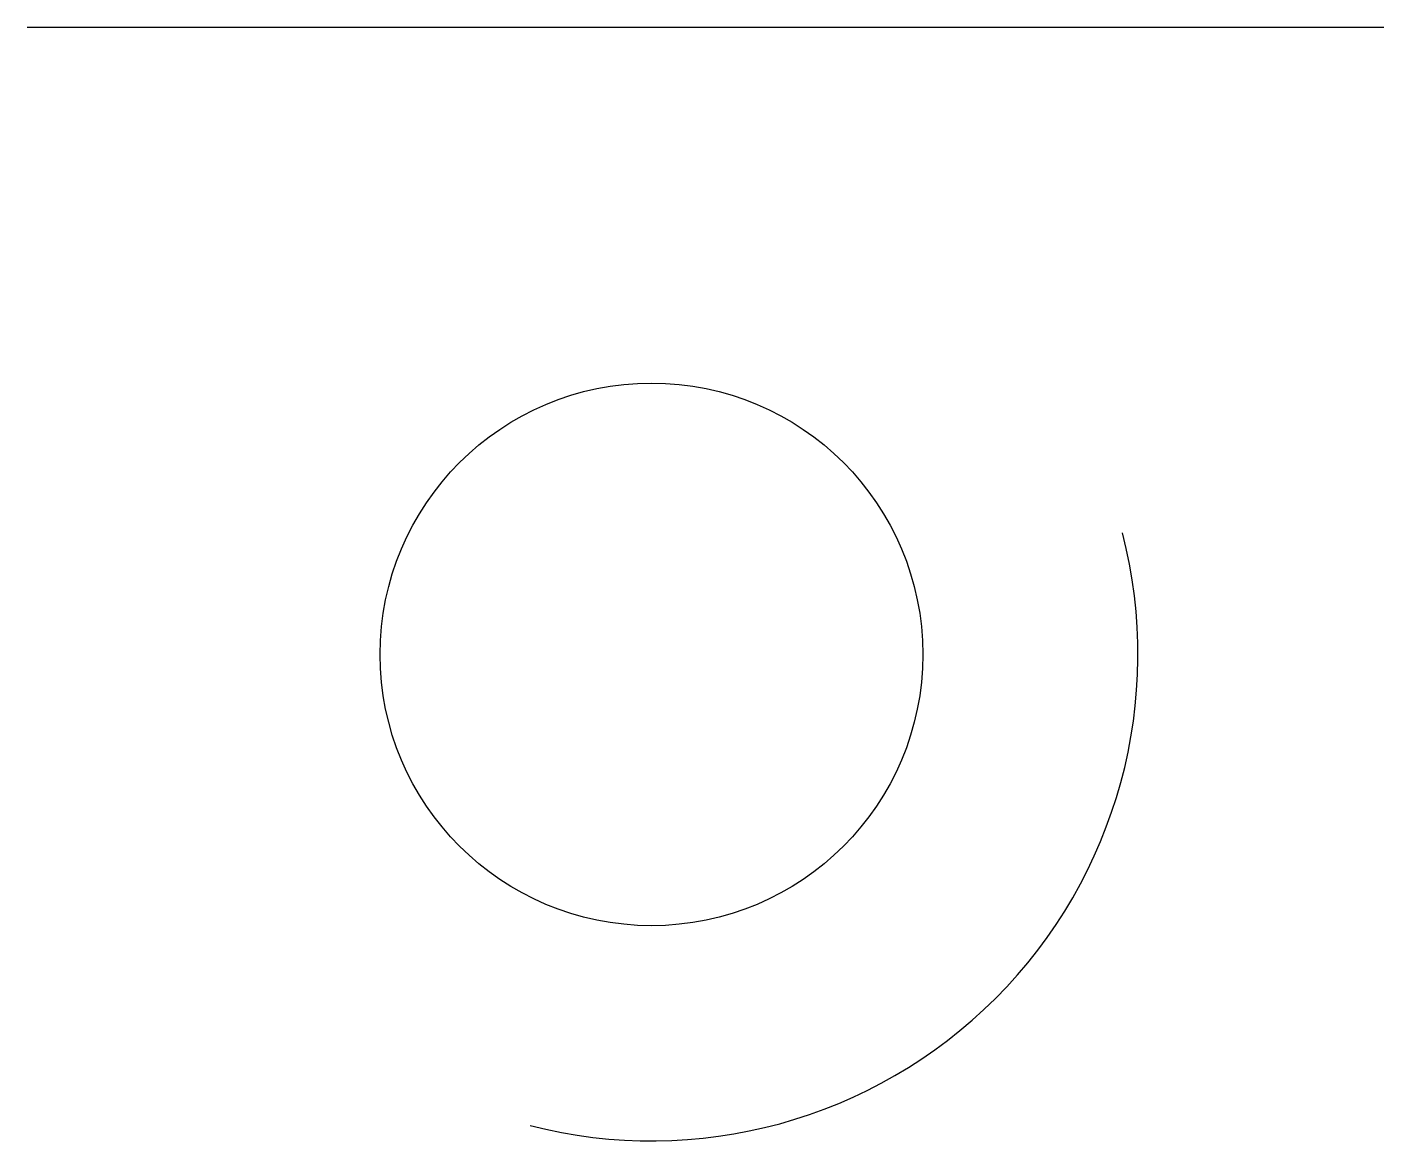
# Model space of a CAD drawing. Extents: x -2.3 to 2.7, y -1.79 to 2.31.
import ezdxf

# ---------------------------------------------------------------- set-up
doc = ezdxf.new("R2010")
doc.units = 0
doc.layers.add('MODELSKETCH_VISIBLE', color=7, linetype='CONTINUOUS')

msp = doc.modelspace()

# ---------------------------------------------------------------- linework, layer by layer
at = {"layer": 'MODELSKETCH_VISIBLE'}
msp.add_line((-2.3009, 2.3116), (2.6991, 2.3116), dxfattribs=at)
msp.add_circle((0, 0), 1, dxfattribs=at)
msp.add_arc((0, 0), 1.7929, 255.553, 14.4643, dxfattribs=at)

doc.saveas('drawing.dxf')
